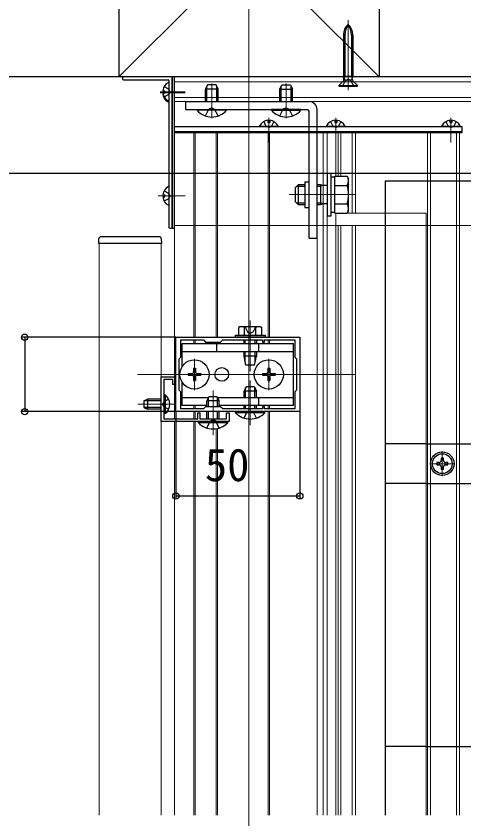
# Model space of a CAD drawing. Units: millimetres, scale not verified. Extents: x -1052 to 1050, y -1574 to 1565.
# Drawn here: x -793.5 to -612.7, y -457.2 to -133.4 of the extents above; entities that cross this region are included whole.
import ezdxf
from ezdxf.enums import TextEntityAlignment as Align

# ---------------------------------------------------------------- set-up
doc = ezdxf.new("R2010")
doc.units = ezdxf.units.MM
doc.header["$LTSCALE"] = 8
for name, color, linetype in [('0-2_YKK_11', 7, 'Continuous'), ('0-4_YKK_13', 4, 'Continuous'), ('0-5_YKK_D', 6, 'Continuous'), ('0-7_YSS_K', 3, 'Continuous')]:
    doc.layers.add(name, color=color, linetype=linetype)
doc.layers.add('0-3_YKK_12', color=2, linetype='Continuous', lineweight=18)
doc.styles.add('ＭＳ ゴシック', font='')
doc.styles.get('ＭＳ ゴシック').set_extended_font_data('MS Gothic')

msp = doc.modelspace()

# ---------------------------------------------------------------- linework, layer by layer
at = {"layer": '0-2_YKK_11'}
for points in [[(-729.001, -262.912), (-679.001, -262.912), (-679.001, -292.912), (-729.001, -292.912)], [(-710.101, -264.012), (-694.001, -264.012), (-694.001, -264.912), (-693.201, -264.912), (-693.201, -264.012), (-681.001, -264.012), (-681.001, -270.912), (-680.301, -271.612), (-680.301, -284.212), (-681.001, -284.912), (-681.001, -291.812), (-693.201, -291.812), (-693.201, -290.912), (-694.001, -290.912), (-694.001, -291.812), (-710.101, -291.812), (-711.001, -290.912), (-717.001, -290.912), (-717.901, -291.812), (-727.001, -291.812), (-727.001, -284.912), (-727.701, -284.212), (-727.701, -271.612), (-727.001, -270.912), (-727.001, -264.012), (-717.901, -264.012), (-717.001, -264.912), (-711.001, -264.912)], [(-707.497, -296.912), (-734.997, -296.912), (-734.997, -278.912), (-729.497, -278.912), (-729.497, -281.912), (-730.297, -281.912), (-730.297, -280.012), (-733.897, -280.012), (-733.897, -289.453), (-734.017, -289.637), (-734.017, -290.186), (-733.897, -290.37), (-733.897, -295.812), (-720.197, -295.812), (-720.197, -293.412), (-719.397, -293.412), (-719.397, -295.812), (-714.456, -295.812), (-714.272, -295.932), (-713.722, -295.932), (-713.539, -295.812), (-708.597, -295.812), (-708.597, -293.412), (-707.497, -293.412)]]:
    msp.add_lwpolyline(points, close=True, dxfattribs=at)
at = {"layer": '0-3_YKK_12'}
for p, q in [((-699.497, 17.088), (-699.497, -918.412)), ((-659.497, -135.113), (-659.497, -163.221)), ((-729.497, -157.912), (695.503, -157.912)), ((-729.497, -157.912), (-729.497, -217.912)), ((-729.497, -159.912), (695.503, -159.912)), ((-714.497, -174.612), (-714.497, -160.612)), ((-684.497, -174.612), (-684.497, -160.612)), ((-735.297, -163.912), (-725.297, -163.912)), ((-735.297, -164.412), (-725.297, -164.412)), ((-714.497, -174.381), (-714.497, -163.664)), ((-684.497, -174.381), (-684.497, -163.664)), ((-729.497, -166.212), (695.503, -166.212)), ((-729.497, -167.912), (695.503, -167.912)), ((-691.497, -174.412), (-691.497, -184.412)), ((-664.497, -174.412), (-664.497, -184.412)), ((-617.997, -174.412), (-617.997, -184.412)), ((-691.497, -174.912), (-691.497, -183.412)), ((-664.497, -174.912), (-664.497, -183.412)), ((-617.997, -174.912), (-617.997, -183.412)), ((-664.497, -180.412), (-729.497, -180.412)), ((-729.497, -180.412), (-729.497, -217.912)), ((-721.797, -217.912), (-721.797, -180.412)), ((-721.197, -217.912), (-721.197, -180.412)), ((-712.797, -217.912), (-712.797, -180.412)), ((-712.197, -217.912), (-712.197, -180.412)), ((-691.797, -217.912), (-691.797, -180.412)), ((-691.197, -217.912), (-691.197, -180.412)), ((-671.997, -180.412), (-671.997, -455.662)), ((-669.497, -180.412), (-669.497, -455.662)), ((-669.497, -180.412), (-669.497, -455.662)), ((-667.997, -180.412), (-667.997, -455.662)), ((-664.497, -180.412), (-664.497, -197.906)), ((-663.517, -180.412), (-663.517, -197.906)), ((-662.397, -180.412), (-662.397, -197.906)), ((-657.797, -180.412), (-657.797, -212.912)), ((-656.497, -180.412), (-656.497, -212.912)), ((-627.497, -180.412), (-627.497, -455.662)), ((-626.297, -180.412), (-626.297, -455.662)), ((-615.697, -180.412), (-615.697, -455.662)), ((-726.147, -205.912), (-736.147, -205.912)), ((-735.297, -205.912), (-725.297, -205.912)), ((-656.797, -205.412), (-683.297, -205.412)), ((-678.646, -205.412), (-667.555, -205.412)), ((-664.497, -212.912), (-627.997, -212.912)), ((-664.497, -212.917), (-664.497, -217.912)), ((-627.997, -212.912), (-627.997, -217.912)), ((-729.497, -217.912), (-729.497, -295.812)), ((-729.497, -217.912), (-44.777, -217.912)), ((-721.797, -262.912), (-721.797, -217.912)), ((-721.197, -262.912), (-721.197, -217.912)), ((-712.797, -262.912), (-712.797, -217.912)), ((-712.197, -262.912), (-712.197, -217.912)), ((-691.797, -262.912), (-691.797, -217.912)), ((-691.197, -262.912), (-691.197, -217.912)), ((-664.497, -217.912), (-664.497, -455.662)), ((-663.517, -217.912), (-663.517, -455.662)), ((-662.397, -217.912), (-662.397, -455.662)), ((-657.797, -217.912), (-657.797, -455.662)), ((-656.497, -217.912), (-656.497, -455.662)), ((-627.997, -217.912), (-627.997, -455.662)), ((-759.997, -224.912), (-759.997, -455.662)), ((-759.997, -224.912), (-734.997, -224.912)), ((-734.997, -455.662), (-734.997, -224.912)), ((-699.001, -256.112), (-699.001, -276.612)), ((-721.797, -265.412), (-721.797, -264.012)), ((-721.197, -265.412), (-721.197, -264.012)), ((-712.797, -265.412), (-712.797, -264.912)), ((-712.197, -265.412), (-712.197, -264.912)), ((-691.797, -265.412), (-691.797, -264.012)), ((-691.197, -265.412), (-691.197, -264.012)), ((-721.497, -284.212), (-721.497, -271.612)), ((-691.501, -284.212), (-691.501, -271.612)), ((-744.501, -277.912), (-656.501, -277.912)), ((-680.301, -277.912), (-729.501, -277.912)), ((-727.797, -277.912), (-715.197, -277.912)), ((-697.801, -277.912), (-685.201, -277.912)), ((-699.001, -298.412), (-699.001, -280.412)), ((-713.997, -302.412), (-713.997, -284.412)), ((-728.897, -289.912), (-744.397, -289.912)), ((-721.797, -291.812), (-721.797, -290.412)), ((-721.197, -291.812), (-721.197, -290.412)), ((-691.797, -291.812), (-691.797, -290.412)), ((-691.197, -291.812), (-691.197, -290.412)), ((-721.797, -295.812), (-721.797, -292.912)), ((-721.197, -295.812), (-721.197, -292.912)), ((-691.797, -455.662), (-691.797, -292.912)), ((-691.197, -455.662), (-691.197, -292.912)), ((-729.497, -296.912), (-729.497, -455.662)), ((-721.797, -455.662), (-721.797, -296.912)), ((-721.197, -455.662), (-721.197, -296.912)), ((-712.797, -455.662), (-712.797, -299.824)), ((-712.197, -455.662), (-712.197, -299.712)), ((-621.497, -318.912), (-621.497, -308.912)), ((-626.497, -313.912), (-616.497, -313.912))]:
    msp.add_line(p, q, dxfattribs=at)
for points in [[(-729.497, -157.912), (695.503, -157.912), (695.503, -196.912)], [(-669.497, -180.412), (-614.497, -180.412), (-614.497, -455.662)]]:
    msp.add_lwpolyline(points, dxfattribs=at)
at = {"layer": '0-4_YKK_13'}
for p, q in [((-661.397, -141.092), (-661.397, -157.674)), ((-660.822, -141.092), (-660.822, -157.674)), ((-658.172, -141.092), (-658.172, -157.674)), ((-657.597, -141.092), (-657.597, -157.674)), ((-750.497, -158.212), (-750.497, -158.812)), ((-730.797, -157.912), (-750.197, -157.912)), ((-730.497, -218.612), (-730.497, -158.212)), ((-661.397, -157.674), (-657.597, -157.674)), ((-661.184, -158.863), (-661.397, -157.674)), ((-660.822, -157.674), (-661.194, -159.194)), ((-658.172, -157.674), (-657.801, -159.194)), ((-657.811, -158.863), (-657.597, -157.674)), ((-750.197, -159.112), (-732.097, -159.112)), ((-733.763, -161.862), (-731.948, -162.767)), ((-731.797, -159.412), (-731.797, -218.612)), ((-731.797, -160.316), (-731.797, -167.507)), ((-731.797, -160.816), (-731.797, -168.007)), ((-716.197, -161.112), (-716.997, -162.812)), ((-712.797, -161.112), (-716.197, -161.112)), ((-711.997, -162.812), (-712.797, -161.112)), ((-686.997, -162.812), (-686.197, -161.112)), ((-686.197, -161.112), (-682.797, -161.112)), ((-682.797, -161.112), (-681.997, -162.812)), ((-661.405, -159.57), (-663.297, -161.462)), ((-663.297, -161.462), (-655.697, -161.462)), ((-660.642, -159.495), (-661.747, -161.712)), ((-657.885, -159.274), (-661.11, -159.274)), ((-660.642, -159.495), (-659.497, -158.886)), ((-658.352, -159.495), (-659.497, -158.886)), ((-658.352, -159.495), (-657.247, -161.712)), ((-657.589, -159.57), (-655.697, -161.462)), ((-655.697, -161.712), (-655.697, -161.462)), ((-734.276, -163.487), (-733.397, -163.487)), ((-734.276, -164.837), (-734.194, -164.837)), ((-733.763, -165.962), (-731.948, -165.057)), ((-731.339, -163.912), (-731.948, -162.767)), ((-731.339, -163.912), (-731.948, -165.057)), ((-716.997, -167.912), (-716.997, -162.812)), ((-711.997, -162.812), (-716.997, -162.812)), ((-716.564, -167.912), (-716.564, -161.891)), ((-712.43, -167.912), (-712.43, -161.891)), ((-711.997, -167.912), (-711.997, -162.812)), ((-686.997, -167.912), (-686.997, -162.812)), ((-686.997, -162.812), (-681.997, -162.812)), ((-686.564, -167.912), (-686.564, -161.891)), ((-682.43, -167.912), (-682.43, -161.891)), ((-681.997, -167.912), (-681.997, -162.812)), ((-724.997, -171.112), (-724.997, -167.912)), ((-724.997, -167.912), (-675.197, -167.912)), ((-724.997, -171.112), (-676.197, -171.112)), ((-720.397, -171.112), (-708.597, -171.112)), ((-720.397, -171.359), (-720.397, -171.112)), ((-708.597, -171.359), (-720.397, -171.359)), ((-716.997, -173.694), (-715.642, -170.977)), ((-714.497, -170.368), (-715.642, -170.977)), ((-714.497, -170.368), (-713.352, -170.977)), ((-711.997, -173.694), (-713.352, -170.977)), ((-708.597, -171.359), (-708.597, -171.112)), ((-678.597, -171.112), (-690.397, -171.112)), ((-690.397, -171.359), (-690.397, -171.112)), ((-690.397, -171.359), (-678.597, -171.359)), ((-686.997, -173.694), (-685.642, -170.977)), ((-684.497, -170.368), (-685.642, -170.977)), ((-684.497, -170.368), (-683.352, -170.977)), ((-681.997, -173.694), (-683.352, -170.977)), ((-678.597, -171.359), (-678.597, -171.112)), ((-671.997, -222.912), (-671.997, -171.112)), ((-675.197, -222.912), (-675.197, -172.112)), ((-729.497, -180.412), (-729.497, -177.912)), ((-729.497, -177.912), (-613.497, -177.912)), ((-687.902, -177.912), (-695.093, -177.912)), ((-693.547, -175.946), (-692.642, -177.761)), ((-691.497, -178.37), (-692.642, -177.761)), ((-691.497, -178.37), (-690.352, -177.761)), ((-691.072, -175.433), (-691.072, -176.312)), ((-689.447, -175.946), (-690.352, -177.761)), ((-660.902, -177.912), (-668.093, -177.912)), ((-666.547, -175.946), (-665.642, -177.761)), ((-664.497, -178.37), (-665.642, -177.761)), ((-664.497, -178.37), (-663.352, -177.761)), ((-664.072, -175.433), (-664.072, -176.312)), ((-662.447, -175.946), (-663.352, -177.761)), ((-614.402, -177.912), (-621.593, -177.912)), ((-620.047, -175.946), (-619.142, -177.761)), ((-617.997, -178.37), (-619.142, -177.761)), ((-617.997, -178.37), (-616.852, -177.761)), ((-617.572, -175.433), (-617.572, -176.312)), ((-615.947, -175.946), (-616.852, -177.761)), ((-613.497, -180.412), (-613.497, -177.912)), ((-729.497, -179.912), (-613.497, -179.912)), ((-729.497, -180.412), (-613.497, -180.412)), ((-676.997, -200.212), (-675.197, -200.212)), ((-676.997, -200.212), (-676.997, -210.612)), ((-664.797, -198.362), (-666.397, -198.362)), ((-664.797, -197.906), (-659.878, -197.906)), ((-664.797, -212.917), (-664.797, -197.906)), ((-659.297, -198.912), (-659.878, -197.906)), ((-659.297, -211.912), (-659.297, -198.912)), ((-644.497, -199.912), (-644.497, -455.662)), ((-71.997, -199.912), (-644.497, -199.912)), ((-733.763, -203.862), (-731.948, -204.767)), ((-731.797, -202.316), (-731.797, -209.507)), ((-680.797, -202.612), (-679.597, -201.412)), ((-680.797, -202.612), (-680.797, -208.212)), ((-680.245, -202.06), (-676.997, -202.06)), ((-676.997, -201.412), (-679.597, -201.412)), ((-679.597, -201.412), (-679.597, -209.412)), ((-670.697, -201.412), (-671.997, -201.412)), ((-671.997, -202.06), (-670.697, -202.06)), ((-670.697, -201.412), (-670.697, -209.412)), ((-669.575, -201.736), (-670.697, -201.412)), ((-669.575, -201.736), (-670.697, -202.06)), ((-667.997, -201.736), (-669.575, -201.736)), ((-664.797, -201.659), (-659.878, -201.659)), ((-734.276, -205.487), (-733.397, -205.487)), ((-733.763, -207.962), (-731.948, -207.057)), ((-731.339, -205.912), (-731.948, -204.767)), ((-731.339, -205.912), (-731.948, -207.057)), ((-680.797, -208.212), (-679.597, -209.412)), ((-680.245, -208.764), (-676.997, -208.764)), ((-679.597, -209.412), (-676.997, -209.412)), ((-671.997, -208.764), (-670.697, -208.764)), ((-671.997, -209.412), (-670.697, -209.412)), ((-669.575, -209.088), (-670.697, -208.764)), ((-670.697, -209.412), (-669.575, -209.088)), ((-667.997, -209.088), (-669.575, -209.088)), ((-664.797, -209.164), (-659.878, -209.164)), ((-676.997, -210.612), (-675.197, -210.612)), ((-666.397, -212.462), (-664.797, -212.462)), ((-664.797, -212.917), (-659.878, -212.917)), ((-659.297, -211.912), (-659.878, -212.917)), ((-731.497, -218.912), (-730.797, -218.912)), ((-760.202, -223.35), (-760.297, -224.912)), ((-758.904, -222.412), (-759.204, -222.412)), ((-736.09, -222.412), (-758.904, -222.412)), ((-735.791, -222.412), (-736.09, -222.412)), ((-734.697, -224.912), (-734.793, -223.35)), ((-675.197, -222.912), (-671.997, -222.912)), ((-760.297, -224.912), (-734.697, -224.912)), ((-703.001, -258.612), (-703.62, -258.969)), ((-703.62, -262.112), (-703.62, -258.969)), ((-703.001, -258.612), (-695.001, -258.612)), ((-701.31, -262.112), (-701.31, -258.969)), ((-696.691, -262.112), (-696.691, -258.969)), ((-695.001, -258.612), (-694.382, -258.969)), ((-694.382, -262.112), (-694.382, -258.969)), ((-703.62, -262.112), (-694.382, -262.112)), ((-701.501, -262.112), (-696.501, -262.112)), ((-726.501, -265.412), (-681.501, -265.412)), ((-726.501, -274.785), (-726.501, -265.412)), ((-712.501, -268.612), (-712.501, -265.412)), ((-701.501, -265.412), (-701.501, -264.012)), ((-701.015, -265.412), (-701.015, -264.012)), ((-696.987, -265.412), (-696.987, -264.012)), ((-696.501, -264.012), (-696.501, -265.412)), ((-695.501, -268.612), (-695.501, -265.412)), ((-681.501, -290.412), (-681.501, -265.412)), ((-726.501, -268.612), (-681.501, -268.612)), ((-701.501, -270.512), (-701.501, -268.612)), ((-701.015, -272.844), (-701.015, -268.612)), ((-696.987, -272.844), (-696.987, -268.612)), ((-696.501, -268.612), (-696.501, -270.512)), ((-696.501, -270.512), (-701.501, -270.512)), ((-700.751, -274.112), (-701.501, -270.512)), ((-697.251, -274.112), (-696.501, -270.512)), ((-697.251, -274.112), (-700.751, -274.112)), ((-723.997, -277.562), (-723.997, -278.262)), ((-723.997, -277.562), (-722.347, -277.562)), ((-723.997, -278.262), (-722.347, -278.262)), ((-721.847, -275.412), (-721.147, -275.412)), ((-721.847, -275.412), (-721.847, -277.062)), ((-721.147, -275.412), (-721.147, -277.062)), ((-720.647, -277.562), (-718.997, -277.562)), ((-720.647, -278.262), (-718.997, -278.262)), ((-718.997, -277.562), (-718.997, -278.262)), ((-694.001, -277.562), (-694.001, -278.262)), ((-694.001, -277.562), (-692.351, -277.562)), ((-694.001, -278.262), (-692.351, -278.262)), ((-691.851, -275.412), (-691.151, -275.412)), ((-691.851, -275.412), (-691.851, -277.062)), ((-691.151, -275.412), (-691.151, -277.062)), ((-690.651, -277.562), (-689.001, -277.562)), ((-690.651, -278.262), (-689.001, -278.262)), ((-689.001, -277.562), (-689.001, -278.262)), ((-726.501, -290.412), (-726.501, -281.038)), ((-721.847, -278.762), (-721.847, -280.412)), ((-721.847, -280.412), (-721.147, -280.412)), ((-721.147, -278.762), (-721.147, -280.412)), ((-691.851, -278.762), (-691.851, -280.412)), ((-691.851, -280.412), (-691.151, -280.412)), ((-691.151, -278.762), (-691.151, -280.412)), ((-700.701, -282.912), (-701.501, -284.612)), ((-701.501, -287.212), (-701.501, -284.612)), ((-700.846, -287.212), (-700.846, -283.221)), ((-697.301, -282.912), (-700.701, -282.912)), ((-697.301, -282.912), (-696.501, -284.612)), ((-697.155, -287.212), (-697.155, -283.221)), ((-741.897, -288.612), (-740.497, -287.912)), ((-733.388, -286.162), (-733.897, -286.162)), ((-733.897, -286.162), (-733.897, -293.662)), ((-726.501, -287.212), (-715.839, -287.212)), ((-715.697, -286.912), (-716.497, -288.612)), ((-715.843, -290.912), (-715.843, -287.221)), ((-712.297, -286.912), (-715.697, -286.912)), ((-712.297, -286.912), (-711.497, -288.612)), ((-712.156, -287.212), (-681.501, -287.212)), ((-712.152, -290.912), (-712.152, -287.221)), ((-695.501, -290.412), (-695.501, -287.212)), ((-741.897, -288.612), (-741.897, -291.212)), ((-741.897, -291.212), (-740.497, -291.912)), ((-734.997, -288.566), (-741.806, -288.566)), ((-734.997, -291.257), (-741.806, -291.257)), ((-716.497, -290.412), (-726.501, -290.412)), ((-716.497, -290.912), (-716.497, -288.612)), ((-681.501, -290.412), (-711.497, -290.412)), ((-701.501, -291.812), (-701.501, -290.412)), ((-700.846, -291.812), (-700.846, -290.412)), ((-697.155, -291.812), (-697.155, -290.412)), ((-696.501, -291.812), (-696.501, -290.412)), ((-734.997, -291.912), (-740.497, -291.912)), ((-716.497, -295.812), (-716.497, -292.912)), ((-715.843, -295.812), (-715.843, -292.912)), ((-712.152, -295.812), (-712.152, -292.912)), ((-711.497, -295.812), (-711.497, -292.912)), ((-693.101, -292.912), (-704.901, -292.912)), ((-701.501, -295.523), (-700.227, -292.912)), ((-696.501, -295.523), (-697.774, -292.912)), ((-693.101, -293.42), (-693.101, -292.912)), ((-708.097, -296.912), (-719.897, -296.912)), ((-708.097, -297.42), (-708.097, -296.912)), ((-627.997, -305.912), (-644.497, -305.912)), ((-622.817, -313.472), (-623.697, -313.472)), ((-620.177, -314.352), (-619.297, -314.352)), ((-627.997, -321.912), (-644.497, -321.912)), ((-627.997, -427.912), (-644.497, -427.912))]:
    msp.add_line(p, q, dxfattribs=at)
for points in [[(-730.497, -157.912), (-730.497, -218.912), (-729.497, -218.912), (-729.497, -157.912)], [(-667.997, -196.912), (-667.997, -213.912), (-666.397, -213.912), (-666.397, -196.912)], [(-693.001, -262.912), (-705.001, -262.912), (-705.001, -262.112), (-693.001, -262.112)]]:
    msp.add_lwpolyline(points, close=True, dxfattribs=at)
for points in [[(-663.297, -161.462), (-663.297, -161.712), (-655.697, -161.712)], [(-734.276, -164.337), (-733.397, -164.337), (-733.397, -163.487)], [(-691.922, -175.433), (-691.922, -176.312), (-691.072, -176.312)], [(-664.922, -175.433), (-664.922, -176.312), (-664.072, -176.312)], [(-618.422, -175.433), (-618.422, -176.312), (-617.572, -176.312)], [(-734.276, -206.337), (-733.397, -206.337), (-733.397, -205.487)], [(-701.201, -258.612), (-700.151, -260.764), (-699.001, -261.376)], [(-696.801, -258.612), (-697.851, -260.764), (-699.001, -261.376)], [(-696.501, -287.212), (-696.501, -284.612), (-701.501, -284.612)], [(-734.997, -287.912), (-740.497, -287.912), (-740.497, -291.912)], [(-731.888, -287.862), (-733.744, -288.767), (-734.352, -289.912)], [(-733.388, -286.162), (-733.388, -293.662), (-733.897, -293.662)], [(-731.888, -291.962), (-733.744, -291.057), (-734.352, -289.912)], [(-711.497, -290.912), (-711.497, -288.612), (-716.497, -288.612)], [(-693.101, -293.42), (-704.901, -293.42), (-704.901, -292.912)], [(-708.097, -297.42), (-719.897, -297.42), (-719.897, -296.912)], [(-716.497, -299.523), (-715.142, -296.745), (-713.997, -296.136)], [(-711.497, -299.523), (-712.852, -296.745), (-713.997, -296.136)], [(-627.997, -305.912), (-86.997, -305.912), (-71.997, -305.912)], [(-623.697, -313.472), (-623.697, -314.352), (-622.817, -314.352)], [(-621.057, -312.592), (-621.057, -311.712), (-621.937, -311.712), (-621.937, -312.592)], [(-619.297, -314.352), (-619.297, -313.472), (-620.177, -313.472)], [(-621.937, -315.232), (-621.937, -316.112), (-621.057, -316.112), (-621.057, -315.232)], [(-627.997, -321.912), (-86.997, -321.912), (-71.997, -321.912)], [(-627.997, -427.912), (-86.997, -427.912), (-71.997, -427.912)]]:
    msp.add_lwpolyline(points, dxfattribs=at)
for centre, radius in [((-721.497, -277.912), 5.9), ((-710.501, -277.912), 2.75), ((-691.501, -277.912), 5.9), ((-621.497, -313.912), 4.75), ((-621.497, -313.912), 4)]:
    msp.add_circle(centre, radius, dxfattribs=at)
for centre, radius, start, end in [((-655.397, -141.092), 6, 133.10467, 180), ((-652.918, -141.092), 7.904, 146.3423, 180), ((-663.597, -141.092), 6, 0, 46.89533), ((-666.076, -141.092), 7.904, 0, 33.6577), ((-750.197, -158.212), 0.3, 90, 180), ((-730.797, -158.212), 0.3, 0, 90), ((-750.197, -158.812), 0.3, 180, 270), ((-730.097, -163.912), 4.2, 117.28096, 174.19227), ((-732.097, -159.412), 0.3, 0, 90), ((-731.952, -160.316), 0.154, 0, 117.28096), ((-661.971, -159.004), 0.8, 315, 10.18663), ((-657.024, -159.004), 0.8, 169.81337, 225), ((-730.097, -163.912), 4.2, 185.80773, 242.71904), ((-730.097, -164.412), 4.2, 185.80773, 242.71904), ((-731.952, -167.507), 0.154, 242.71904, 0), ((-731.952, -168.007), 0.154, 242.71904, 0), ((-675.197, -171.112), 3.2, 0, 90), ((-714.497, -166.412), 7.7, 219.98312, 320.01688), ((-684.497, -166.412), 7.7, 219.98312, 320.01688), ((-676.197, -172.112), 1, 0, 90), ((-695.093, -177.757), 0.154, 152.71904, 270), ((-691.497, -179.612), 4.2, 95.80773, 152.71904), ((-691.497, -179.612), 4.2, 27.28096, 84.19227), ((-687.902, -177.757), 0.154, 270, 27.28096), ((-668.093, -177.757), 0.154, 152.71904, 270), ((-664.497, -179.612), 4.2, 95.80773, 152.71904), ((-664.497, -179.612), 4.2, 27.28096, 84.19227), ((-660.902, -177.757), 0.154, 270, 27.28096), ((-621.593, -177.757), 0.154, 152.71904, 270), ((-617.997, -179.612), 4.2, 95.80773, 152.71904), ((-617.997, -179.612), 4.2, 27.28096, 84.19227), ((-614.402, -177.757), 0.154, 270, 27.28096), ((-662.62, -199.782), 3.323, 325.61575, 34.38425), ((-730.097, -205.912), 4.2, 117.28096, 174.19227), ((-731.952, -202.316), 0.154, 0, 117.28096), ((-671.717, -205.412), 12.419, 342.41205, 17.58795), ((-730.097, -205.912), 4.2, 185.80773, 242.71904), ((-731.952, -209.507), 0.154, 242.71904, 0), ((-662.62, -211.041), 3.323, 325.61575, 34.38425), ((-731.497, -218.612), 0.3, 180, 270), ((-730.797, -218.612), 0.3, 270, 0), ((-759.204, -223.412), 1, 90, 176.5), ((-735.791, -223.412), 1, 3.5, 90), ((-702.465, -260.656), 2.045, 55.61575, 124.38425), ((-699.001, -266.254), 7.643, 72.41205, 107.58795), ((-695.537, -260.656), 2.045, 55.61575, 124.38425), ((-722.347, -277.062), 0.5, 270, 0), ((-722.347, -278.762), 0.5, 0, 90), ((-720.647, -277.062), 0.5, 180, 270), ((-720.647, -278.762), 0.5, 90, 180), ((-692.351, -277.062), 0.5, 270, 0), ((-692.351, -278.762), 0.5, 0, 90), ((-690.651, -277.062), 0.5, 180, 270), ((-690.651, -278.762), 0.5, 90, 180), ((-735.924, -289.912), 4.527, 304.06671, 55.93329), ((-699.001, -287.679), 8.232, 224.2189, 315.7811), ((-713.997, -291.679), 8.232, 224.2189, 315.7811), ((-622.817, -312.592), 0.88, 270, 0), ((-620.177, -312.592), 0.88, 180, 270), ((-622.817, -315.232), 0.88, 0, 90), ((-620.177, -315.232), 0.88, 90, 180)]:
    msp.add_arc(centre, radius, start, end, dxfattribs=at)
at = {"layer": '0-5_YKK_D'}
for p, q in [((-752.997, -157.912), (-820.997, -157.912)), ((-729.001, -262.912), (-790.997, -262.912)), ((-789.997, -262.912), (-789.997, -292.912)), ((-729.001, -292.912), (-790.997, -292.912)), ((-729.001, -292.912), (-729.001, -327.912)), ((-679.001, -292.912), (-679.001, -327.912)), ((-729.001, -326.912), (-679.001, -326.912))]:
    msp.add_line(p, q, dxfattribs=at)
for centre in [(-789.997, -262.912), (-789.997, -292.912), (-729.001, -326.912), (-679.001, -326.912)]:
    msp.add_circle(centre, 1.275, dxfattribs=at)
at = {"layer": '0-7_YSS_K'}
for p, q in [((-751.997, 17.088), (-751.997, -157.912)), ((-646.997, 17.088), (-646.997, -157.912)), ((-751.997, -52.912), (-646.997, -157.912)), ((-646.997, -52.912), (-751.997, -157.912)), ((784.003, -157.912), (-817.997, -157.912)), ((784.003, -196.912), (-817.997, -196.912))]:
    msp.add_line(p, q, dxfattribs=at)

# ---------------------------------------------------------------- texts
at = {"layer": '0-5_YKK_D', "style": 'ＭＳ ゴシック'}
msp.add_text('50', height=13.2, dxfattribs=at).set_placement((-717.296, -324.912), align=Align.BOTTOM_LEFT)

doc.saveas('drawing.dxf')
